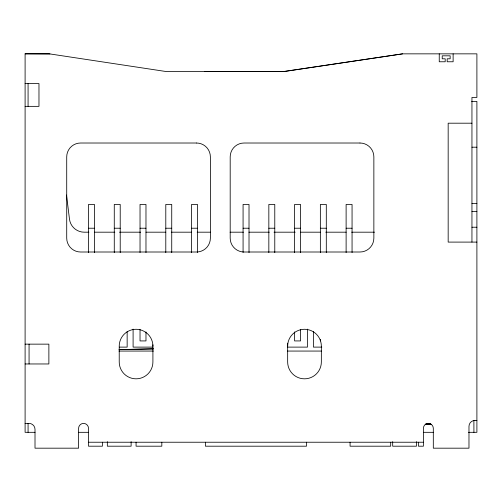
<?xml version="1.0" encoding="UTF-8"?>
<svg xmlns="http://www.w3.org/2000/svg" width="502" height="502" viewBox="0 0 502 502"><rect width="100%" height="100%" fill="white"/><g stroke="black" fill="none" stroke-linecap="round" stroke-linejoin="round"><path stroke-width="0.75" d="M425.872 424.071L425.169 424.566L431.538 424.566L428.35 423.406L425.872 424.071L430.829 424.071M204.898 71.535L285.274 71.366L402.591 53.846L476.9 53.846L476.9 97.438L471.949 97.438L471.949 242.096M284.132 71.447L402.591 53.846M476.9 420.438L473.888 420.525L473.926 432.322M118.949 349.593L153.417 348.827M119.614 349.624L153.242 348.903M35.046 432.322L25.1 432.322L25.1 53.821L49.177 53.821L166.658 71.617L285.274 71.366M25.1 83.564L38.974 83.564L38.974 106.355L25.1 106.355M471.654 101.404L476.9 101.404L476.9 432.322L468.485 432.322M471.949 123.197L448.167 123.197L448.167 242.096L476.9 242.096M471.949 147.205L476.9 147.205M471.949 203.454L476.9 203.454M471.949 211.38L476.9 211.38M471.949 227.23L476.9 227.23M88.509 228.222L94.458 228.222M114.274 228.222L120.216 228.222M140.033 228.222L145.975 228.222M165.792 228.222L171.734 228.222M191.551 228.222L197.499 228.222M243.075 228.222L249.017 228.222M268.834 228.222L274.776 228.222M294.592 228.222L300.541 228.222M320.358 228.222L326.3 228.222M346.116 228.222L352.059 228.222M88.929 232.188L84.223 232.188A14.859 14.859 0 0 1 69.477 219.136L66.515 195.014M94.42 232.188L114.814 232.188M119.52 232.188L140.692 232.188M145.975 232.188L165.792 232.188M171.276 232.188L191.67 232.188M197.16 232.188L210.495 232.188M230.098 232.188L243.432 232.188M248.923 232.188L269.31 232.188M274.017 232.188L295.195 232.188M300.541 232.188L320.358 232.188M325.779 232.188L346.173 232.188M351.657 232.188L374.498 232.188M25.1 344.146L48.876 344.146L48.876 363.963L25.1 363.963M119.532 347.114L127.15 347.114L127.15 331.471M152.909 347.114L133.099 347.114L133.099 329.124M287.659 347.114L307.475 347.114L307.475 329.124M321.801 347.114L313.417 347.114L313.417 331.471M118.974 351.061L153.461 351.061M287.483 351.061L321.349 351.061M25.1 423.406L29.066 423.406A5.942 5.942 0 0 1 35.008 429.354L35.008 448.179L78.601 448.179L78.601 428.363A4.951 4.951 0 0 1 83.558 423.406A4.951 4.951 0 0 1 88.509 428.363L88.509 446.196L102.383 446.196L102.383 442.231M427.491 423.481L429.21 423.481M426.656 423.707L430.045 423.707M78.438 432.322L88.509 432.322M423.399 432.322L433.502 432.322M88.509 442.231L423.399 442.231M25.1 53.821L49.943 53.94M453.124 53.846L453.124 61.771L447.175 61.771L447.175 58.797L450.15 58.797L450.15 55.822L442.224 55.822L442.224 58.797L445.192 58.797L445.192 61.771L439.25 61.771L439.25 53.846M418.442 442.231L418.442 446.196L423.399 446.196L423.399 428.363A4.951 4.951 0 0 1 428.35 423.406A4.951 4.951 0 0 1 433.308 428.363L433.308 448.179L468.975 448.179L468.975 426.38A5.942 5.942 0 0 1 474.917 420.438M416.459 441.653L416.459 446.196L392.683 446.196L392.683 441.653M390.7 442.231L390.7 446.196L350.076 446.196L350.076 442.231M352.059 252.606L352.059 204.446L346.116 204.446L346.116 252.606M326.3 252.606L326.3 204.446L320.358 204.446L320.358 252.606M320.358 339.434L320.358 340.927M306.484 442.231L306.484 446.196L205.425 446.196L205.425 442.231M300.541 252.606L300.541 204.446L294.592 204.446L294.592 252.606M300.541 329.4L300.541 340.927L294.592 340.927L294.592 331.941M287.659 343.205L287.659 361.98A16.842 16.842 0 0 0 304.501 378.822A16.842 16.842 0 0 0 321.349 361.98L321.349 346.129A16.842 16.842 0 0 0 304.501 329.281A16.842 16.842 0 0 0 287.659 346.129M274.776 252.606L274.776 204.446L268.834 204.446L268.834 252.606M249.017 252.606L249.017 204.446L243.075 204.446L243.075 252.606M197.499 252.606L197.499 204.446L191.551 204.446L191.551 252.606M171.734 252.606L171.734 204.446L165.792 204.446L165.792 252.606M161.826 442.231L161.826 446.196L136.067 446.196L136.067 442.231M152.909 344.767L152.909 361.98A16.842 16.842 0 0 1 136.067 378.822A16.842 16.842 0 0 1 119.225 361.98L119.225 346.129A16.842 16.842 0 0 1 136.067 329.281A16.842 16.842 0 0 1 152.909 346.129M145.975 252.606L145.975 204.446L140.033 204.446L140.033 252.606M145.975 331.941L145.975 340.927L140.033 340.927L140.033 329.4M131.116 441.653L131.116 446.196L107.334 446.196L107.334 441.653M120.216 252.606L120.216 204.446L114.274 204.446L114.274 252.606M94.458 252.606L94.458 204.446L88.509 204.446L88.509 252.606M29.066 344.146L29.066 363.963M28.074 83.564L28.074 106.355M28.074 423.406L28.074 432.322M196.508 143.014L80.584 143.014A13.874 13.874 0 0 0 66.716 156.888L66.716 238.13A13.874 13.874 0 0 0 80.584 252.004L196.508 252.004A13.874 13.874 0 0 0 210.376 238.13L210.376 156.888A13.874 13.874 0 0 0 196.508 143.014M359.984 143.014L244.066 143.014A13.874 13.874 0 0 0 230.192 156.888L230.192 238.13A13.874 13.874 0 0 0 244.066 252.004L359.984 252.004A13.874 13.874 0 0 0 373.858 238.13L373.858 156.888A13.874 13.874 0 0 0 359.984 143.014"/></g></svg>
